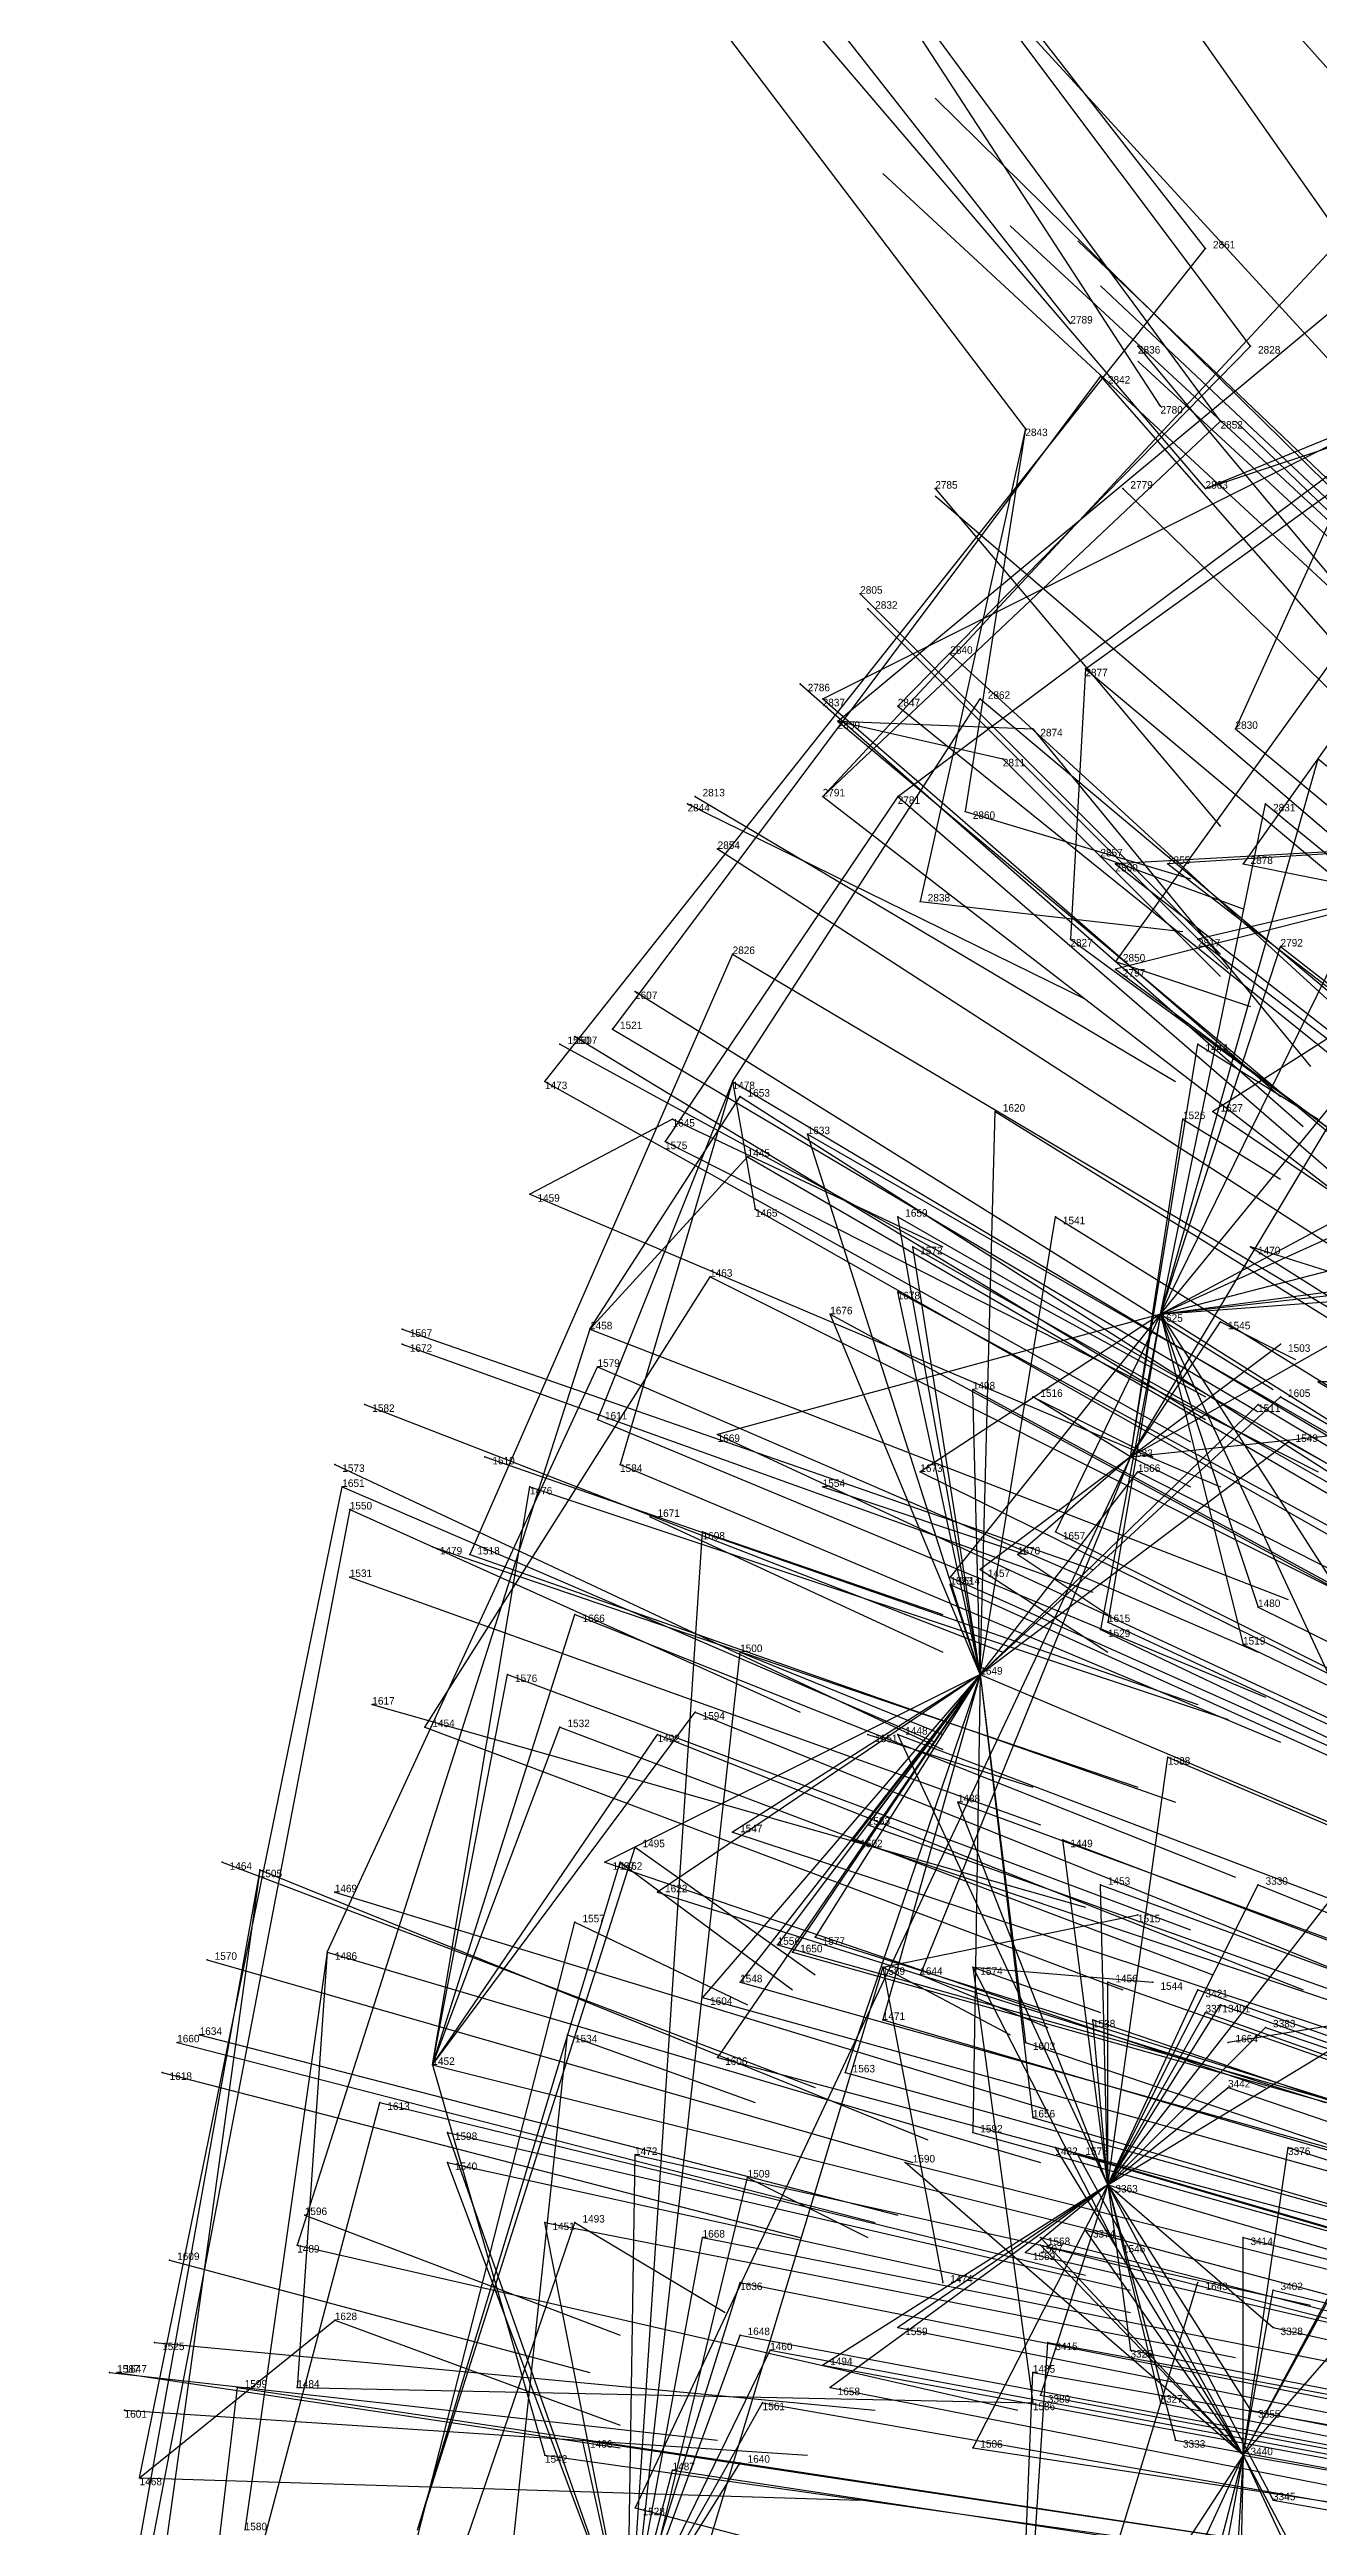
# Model space of a CAD drawing. Extents: x -0.5 to 0.59, y -0.5 to 0.58.
# Drawn here: x -0.499 to -0.3299, y 0.0495 to 0.3795 of the extents above; entities that cross this region are included whole.
import ezdxf

# ---------------------------------------------------------------- set-up
doc = ezdxf.new("R2010")
doc.units = 0
for name, color, linetype in [('Clients', 3, 'CONTINUOUS'), ('Facilities', 3, 'CONTINUOUS'), ('Facilities_lines', 3, 'CONTINUOUS'), ('Normals', 1, 'CONTINUOUS'), ('Source_points', 5, 'CONTINUOUS'), ('Text', 3, 'CONTINUOUS')]:
    doc.layers.add(name, color=color, linetype=linetype)

msp = doc.modelspace()

# ---------------------------------------------------------------- linework, layer by layer
at = {"layer": 'Clients', "color": 5}
for p in [(-0.345, 0.353, -1.234), (-0.339, 0.34, -1.199), (-0.343, 0.33, -1.189), (-0.375, 0.293, -1.19), (-0.368, 0.289, -1.25), (-0.341, 0.289, -1.119), (-0.372, 0.285, -1.25), (-0.33, 0.285, -1.089), (-0.377, 0.278, -1.25), (-0.337, 0.279, -1.093), (-0.357, 0.271, -1.121), (-0.35, 0.271, -1.108), (-0.34, 0.271, -1.25), (-0.383, 0.266, -1.25), (-0.363, 0.261, -1.118), (-0.346, 0.261, -1.083), (-0.357, 0.258, -1.25), (-0.335, 0.26, -1.061), (-0.357, 0.257, -1.099), (-0.424, 0.249, -1.229), (-0.346, 0.247, -1.25), (-0.407, 0.24, -1.181), (-0.373, 0.238, -1.107), (-0.344, 0.238, -1.046), (-0.398, 0.235, -1.157), (-0.348, 0.237, -1.25), (-0.417, 0.234, -1.196), (-0.406, 0.232, -1.17), (-0.435, 0.227, -1.226), (-0.405, 0.225, -1.158), (-0.386, 0.224, -1.115), (-0.365, 0.224, -1.07), (-0.384, 0.22, -1.105), (-0.339, 0.22, -1.01), (-0.411, 0.216, -1.162), (-0.386, 0.214, -1.104), (-0.395, 0.211, -1.12), (-0.343, 0.21, -1.25), (-0.335, 0.207, -1.25), (-0.426, 0.204, -1.182), (-0.33, 0.202, -0.968), (-0.376, 0.201, -1.067), (-0.368, 0.2, -1.25), (-0.338, 0.199, -0.98), (-0.335, 0.2, -0.975), (-0.426, 0.197, -1.173), (-0.41, 0.195, -1.135), (-0.334, 0.194, -0.965), (-0.423, 0.191, -1.161), (-0.383, 0.19, -1.069), (-0.354, 0.19, -1.005), (-0.46, 0.188, -1.243), (-0.435, 0.188, -1.185), (-0.412, 0.182, -1.25), (-0.365, 0.182, -1.018), (-0.443, 0.179, -1.194), (-0.37, 0.179, -1.25), (-0.379, 0.176, -1.044), (-0.379, 0.175, -1.044), (-0.375, 0.177, -1.25), (-0.338, 0.172, -0.949), (-0.429, 0.171, -1.154), (-0.359, 0.169, -0.992), (-0.358, 0.17, -0.992), (-0.407, 0.166, -1.25), (-0.34, 0.167, -0.948), (-0.438, 0.163, -1.168), (-0.431, 0.156, -1.145), (-0.413, 0.158, -1.104), (-0.418, 0.155, -1.115), (-0.386, 0.155, -1.04), (-0.35, 0.152, -0.955), (-0.378, 0.146, -1.014), (-0.408, 0.142, -1.08), (-0.39, 0.143, -1.039), (-0.421, 0.14, -1.25), (-0.392, 0.141, -1.04), (-0.364, 0.141, -0.976), (-0.425, 0.138, -1.116), (-0.423, 0.138, -1.25), (-0.418, 0.134, -1.097), (-0.359, 0.135, -0.959), (-0.338, 0.135, -0.909), (-0.429, 0.13, -1.25), (-0.354, 0.131, -1.25), (-0.402, 0.127, -1.054), (-0.4, 0.126, -1.049), (-0.397, 0.128, -1.042), (-0.383, 0.123, -1.25), (-0.412, 0.12, -1.072), (-0.407, 0.122, -1.063), (-0.358, 0.122, -0.945), (-0.352, 0.122, -1.25), (-0.346, 0.121, -0.916), (-0.343, 0.119, -0.906), (-0.388, 0.117, -1.014), (-0.36, 0.117, -0.946), (-0.345, 0.118, -0.913), (-0.337, 0.116, -0.89), (-0.43, 0.115, -1.25), (-0.369, 0.114, -0.964), (-0.342, 0.114, -1.25), (-0.41, 0.112, -1.062), (-0.393, 0.11, -1.02), (-0.455, 0.106, -1.168), (-0.342, 0.108, -0.897), (-0.368, 0.104, -0.958), (-0.446, 0.102, -1.143), (-0.421, 0.099, -1.082), (-0.376, 0.102, -0.974), (-0.365, 0.1, -0.947), (-0.362, 0.099, -0.937), (-0.334, 0.1, -0.873), (-0.446, 0.098, -1.14), (-0.406, 0.096, -1.25), (-0.385, 0.098, -0.992), (-0.433, 0.09, -1.105), (-0.429, 0.09, -1.25), (-0.466, 0.087, -1.186), (-0.412, 0.088, -1.054), (-0.369, 0.086, -0.947), (-0.367, 0.088, -0.942), (-0.367, 0.087, -0.944), (-0.361, 0.089, -0.929), (-0.357, 0.087, -1.25), (-0.34, 0.088, -0.878), (-0.407, 0.082, -1.038), (-0.38, 0.082, -1.25), (-0.346, 0.082, -1.25), (-0.336, 0.081, -0.863), (-0.461, 0.077, -1.25), (-0.386, 0.076, -0.983), (-0.336, 0.076, -0.86), (-0.407, 0.075, -1.035), (-0.403, 0.073, -1.025), (-0.366, 0.074, -0.933), (-0.355, 0.073, -0.906), (-0.396, 0.071, -1.005), (-0.368, 0.07, -0.938), (-0.466, 0.068, -1.177), (-0.404, 0.066, -1.023), (-0.395, 0.068, -1.001), (-0.368, 0.066, -1.25), (-0.367, 0.067, -0.932), (-0.351, 0.066, -0.894), (-0.339, 0.065, -0.862), (-0.428, 0.061, -1.08), (-0.376, 0.06, -0.951), (-0.349, 0.061, -0.884), (-0.433, 0.059, -1.093), (-0.416, 0.057, -1.05), (-0.407, 0.058, -1.027), (-0.336, 0.053, -0.851), (-0.421, 0.052, -1.25)]:
    msp.add_point(p, dxfattribs=at)
at = {"layer": 'Facilities', "color": 3}
for p in [(-0.363, 0.343, -1.249), (-0.354, 0.34, -1.25), (-0.359, 0.336, -1.25), (-0.351, 0.332, -1.207), (-0.369, 0.329, -1.236), (-0.381, 0.321, -1.247), (-0.356, 0.321, -1.25), (-0.345, 0.321, -1.179), (-0.391, 0.307, -1.243), (-0.39, 0.305, -1.25), (-0.379, 0.299, -1.208), (-0.361, 0.297, -1.169), (-0.399, 0.295, -1.24), (-0.396, 0.293, -1.232), (-0.386, 0.292, -1.21), (-0.394, 0.29, -1.223), (-0.414, 0.279, -1.248), (-0.413, 0.28, -1.247), (-0.396, 0.28, -1.213), (-0.386, 0.28, -1.192), (-0.41, 0.273, -1.233), (-0.359, 0.272, -1.25), (-0.408, 0.259, -1.209), (-0.421, 0.254, -1.229), (-0.429, 0.248, -1.239), (-0.431, 0.247, -1.242), (-0.433, 0.242, -1.241), (-0.408, 0.242, -1.187), (-0.416, 0.237, -1.25), (-0.452, 0.209, -1.244), (-0.427, 0.209, -1.189), (-0.351, 0.211, -1.025), (-0.452, 0.207, -1.242), (-0.457, 0.199, -1.245), (-0.441, 0.192, -1.201), (-0.355, 0.192, -1.25), (-0.461, 0.191, -1.246), (-0.459, 0.185, -1.25), (-0.396, 0.188, -1.25), (-0.419, 0.184, -1.25), (-0.448, 0.18, -1.206), (-0.459, 0.176, -1.23), (-0.375, 0.163, -1.023), (-0.456, 0.159, -1.208), (-0.449, 0.156, -1.188), (-0.39, 0.155, -1.25), (-0.476, 0.138, -1.238), (-0.471, 0.137, -1.227), (-0.461, 0.134, -1.201), (-0.462, 0.126, -1.196), (-0.478, 0.125, -1.234), (-0.388, 0.124, -1.25), (-0.376, 0.124, -1.25), (-0.482, 0.114, -1.239), (-0.479, 0.115, -1.232), (-0.484, 0.11, -1.24), (-0.448, 0.111, -1.155), (-0.358, 0.095, -0.925), (-0.465, 0.091, -1.25), (-0.483, 0.085, -1.25), (-0.485, 0.074, -1.226), (-0.491, 0.07, -1.239), (-0.49, 0.07, -1.25), (-0.474, 0.068, -1.25), (-0.489, 0.065, -1.234), (-0.34, 0.059, -0.863), (-0.487, 0.056, -1.226)]:
    msp.add_point(p, dxfattribs=at)
at = {"layer": 'Facilities_lines', "color": 3}
for p, q in [((-0.27, 0.379, -1.25), (-0.357, 0.258, -1.25)), ((-0.396, 0.28, -1.213), (-0.316, 0.366, -1.209)), ((-0.433, 0.242, -1.241), (-0.345, 0.353, -1.234)), ((-0.394, 0.29, -1.223), (-0.323, 0.349, -1.25)), ((-0.345, 0.321, -1.179), (-0.289, 0.344, -1.125)), ((-0.386, 0.292, -1.21), (-0.339, 0.34, -1.199)), ((-0.359, 0.336, -1.25), (-0.424, 0.249, -1.229)), ((-0.345, 0.321, -1.179), (-0.303, 0.335, -1.13)), ((-0.396, 0.28, -1.213), (-0.343, 0.33, -1.189)), ((-0.361, 0.297, -1.169), (-0.311, 0.333, -1.139)), ((-0.322, 0.331, -1.155), (-0.341, 0.289, -1.119)), ((-0.396, 0.293, -1.232), (-0.326, 0.328, -1.25)), ((-0.369, 0.329, -1.236), (-0.383, 0.266, -1.25)), ((-0.369, 0.329, -1.236), (-0.377, 0.278, -1.25)), ((-0.386, 0.28, -1.192), (-0.327, 0.324, -1.152)), ((-0.313, 0.309, -1.25), (-0.34, 0.271, -1.25)), ((-0.361, 0.297, -1.169), (-0.363, 0.261, -1.118)), ((-0.355, 0.192, -1.25), (-0.291, 0.299, -1.25)), ((-0.408, 0.242, -1.187), (-0.375, 0.293, -1.19)), ((-0.394, 0.29, -1.223), (-0.372, 0.285, -1.25)), ((-0.394, 0.29, -1.223), (-0.368, 0.289, -1.25)), ((-0.351, 0.211, -1.025), (-0.33, 0.285, -1.089)), ((-0.386, 0.28, -1.192), (-0.417, 0.234, -1.196)), ((-0.351, 0.211, -1.025), (-0.337, 0.279, -1.093)), ((-0.286, 0.275, -0.992), (-0.357, 0.257, -1.099)), ((-0.286, 0.275, -0.992), (-0.357, 0.271, -1.121)), ((-0.286, 0.275, -0.992), (-0.35, 0.271, -1.108)), ((-0.286, 0.275, -0.992), (-0.346, 0.261, -1.083)), ((-0.286, 0.275, -0.992), (-0.344, 0.238, -1.046)), ((-0.351, 0.211, -1.025), (-0.324, 0.266, -1.047)), ((-0.408, 0.259, -1.209), (-0.443, 0.179, -1.194)), ((-0.351, 0.211, -1.025), (-0.335, 0.26, -1.061)), ((-0.351, 0.211, -1.025), (-0.311, 0.26, -1.014)), ((-0.355, 0.192, -1.25), (-0.346, 0.247, -1.25)), ((-0.408, 0.242, -1.187), (-0.426, 0.197, -1.173)), ((-0.408, 0.242, -1.187), (-0.423, 0.191, -1.161)), ((-0.408, 0.242, -1.187), (-0.405, 0.225, -1.158)), ((-0.427, 0.209, -1.189), (-0.407, 0.24, -1.181)), ((-0.375, 0.163, -1.023), (-0.373, 0.238, -1.107)), ((-0.351, 0.211, -1.025), (-0.297, 0.24, -0.954)), ((-0.416, 0.237, -1.25), (-0.435, 0.227, -1.226)), ((-0.375, 0.163, -1.023), (-0.398, 0.235, -1.157)), ((-0.355, 0.192, -1.25), (-0.348, 0.237, -1.25)), ((-0.351, 0.211, -1.025), (-0.296, 0.236, -0.947)), ((-0.427, 0.209, -1.189), (-0.406, 0.232, -1.17)), ((-0.351, 0.211, -1.025), (-0.293, 0.226, -0.926)), ((-0.375, 0.163, -1.023), (-0.386, 0.224, -1.115)), ((-0.375, 0.163, -1.023), (-0.365, 0.224, -1.07)), ((-0.375, 0.163, -1.023), (-0.384, 0.22, -1.105)), ((-0.351, 0.211, -1.025), (-0.279, 0.219, -0.887)), ((-0.351, 0.211, -1.025), (-0.299, 0.218, -0.925)), ((-0.282, 0.202, -0.866), (-0.339, 0.22, -1.01)), ((-0.449, 0.156, -1.188), (-0.411, 0.216, -1.162)), ((-0.351, 0.211, -1.025), (-0.271, 0.217, -0.868)), ((-0.375, 0.163, -1.023), (-0.386, 0.214, -1.104)), ((-0.355, 0.192, -1.25), (-0.316, 0.214, -1.25)), ((-0.427, 0.209, -1.189), (-0.466, 0.087, -1.186)), ((-0.351, 0.211, -1.025), (-0.41, 0.195, -1.135)), ((-0.375, 0.163, -1.023), (-0.395, 0.211, -1.12)), ((-0.351, 0.211, -1.025), (-0.383, 0.19, -1.069)), ((-0.351, 0.211, -1.025), (-0.379, 0.176, -1.044)), ((-0.351, 0.211, -1.025), (-0.365, 0.182, -1.018)), ((-0.351, 0.211, -1.025), (-0.359, 0.169, -0.992)), ((-0.351, 0.211, -1.025), (-0.358, 0.17, -0.992)), ((-0.355, 0.192, -1.25), (-0.343, 0.21, -1.25)), ((-0.351, 0.211, -1.025), (-0.34, 0.167, -0.948)), ((-0.351, 0.211, -1.025), (-0.338, 0.172, -0.949)), ((-0.351, 0.211, -1.025), (-0.317, 0.158, -0.885)), ((-0.351, 0.211, -1.025), (-0.323, 0.151, -0.89)), ((-0.355, 0.192, -1.25), (-0.335, 0.207, -1.25)), ((-0.462, 0.126, -1.196), (-0.426, 0.204, -1.182)), ((-0.282, 0.202, -0.866), (-0.33, 0.202, -0.968)), ((-0.375, 0.163, -1.023), (-0.376, 0.201, -1.067)), ((-0.375, 0.163, -1.023), (-0.335, 0.2, -0.975)), ((-0.375, 0.163, -1.023), (-0.338, 0.199, -0.98)), ((-0.355, 0.192, -1.25), (-0.368, 0.2, -1.25)), ((-0.355, 0.192, -1.25), (-0.327, 0.195, -1.25)), ((-0.355, 0.192, -1.25), (-0.421, 0.052, -1.25)), ((-0.355, 0.192, -1.25), (-0.383, 0.123, -1.25)), ((-0.375, 0.163, -1.023), (-0.334, 0.194, -0.965)), ((-0.355, 0.192, -1.25), (-0.375, 0.177, -1.25)), ((-0.355, 0.192, -1.25), (-0.37, 0.179, -1.25)), ((-0.375, 0.163, -1.023), (-0.354, 0.19, -1.005)), ((-0.459, 0.185, -1.25), (-0.499, -0.024, -1.248)), ((-0.487, 0.056, -1.226), (-0.46, 0.188, -1.243)), ((-0.448, 0.111, -1.155), (-0.435, 0.188, -1.185)), ((-0.422, 0.03, -1.25), (-0.412, 0.182, -1.25)), ((-0.375, 0.163, -1.023), (-0.379, 0.175, -1.044)), ((-0.448, 0.111, -1.155), (-0.429, 0.171, -1.154)), ((-0.422, 0.03, -1.25), (-0.407, 0.166, -1.25)), ((-0.448, 0.111, -1.155), (-0.438, 0.163, -1.168)), ((-0.375, 0.163, -1.023), (-0.425, 0.138, -1.116)), ((-0.375, 0.163, -1.023), (-0.418, 0.134, -1.097)), ((-0.375, 0.163, -1.023), (-0.412, 0.12, -1.072)), ((-0.375, 0.163, -1.023), (-0.41, 0.112, -1.062)), ((-0.375, 0.163, -1.023), (-0.408, 0.142, -1.08)), ((-0.375, 0.163, -1.023), (-0.407, 0.122, -1.063)), ((-0.375, 0.163, -1.023), (-0.402, 0.127, -1.054)), ((-0.375, 0.163, -1.023), (-0.4, 0.126, -1.049)), ((-0.375, 0.163, -1.023), (-0.397, 0.128, -1.042)), ((-0.375, 0.163, -1.023), (-0.393, 0.11, -1.02)), ((-0.375, 0.163, -1.023), (-0.392, 0.141, -1.04)), ((-0.375, 0.163, -1.023), (-0.39, 0.143, -1.039)), ((-0.375, 0.163, -1.023), (-0.388, 0.117, -1.014)), ((-0.375, 0.163, -1.023), (-0.376, 0.102, -0.974)), ((-0.375, 0.163, -1.023), (-0.369, 0.114, -0.964)), ((-0.375, 0.163, -1.023), (-0.368, 0.104, -0.958)), ((-0.448, 0.111, -1.155), (-0.413, 0.158, -1.104)), ((-0.448, 0.111, -1.155), (-0.431, 0.156, -1.145)), ((-0.448, 0.111, -1.155), (-0.418, 0.155, -1.115)), ((-0.358, 0.095, -0.925), (-0.386, 0.155, -1.04)), ((-0.358, 0.095, -0.925), (-0.35, 0.152, -0.955)), ((-0.358, 0.095, -0.925), (-0.378, 0.146, -1.014)), ((-0.151, 0.145, -1.25), (-0.342, 0.114, -1.25)), ((-0.45, 0.049, -1.25), (-0.421, 0.14, -1.25)), ((-0.358, 0.095, -0.925), (-0.364, 0.141, -0.976)), ((-0.471, 0.137, -1.227), (-0.493, 0.014, -1.25)), ((-0.471, 0.137, -1.227), (-0.486, 0.029, -1.25)), ((-0.45, 0.049, -1.25), (-0.423, 0.138, -1.25)), ((-0.358, 0.095, -0.925), (-0.326, 0.136, -0.882)), ((-0.358, 0.095, -0.925), (-0.359, 0.135, -0.959)), ((-0.358, 0.095, -0.925), (-0.338, 0.135, -0.909)), ((-0.47, -0.03, -1.25), (-0.429, 0.13, -1.25)), ((-0.388, 0.124, -1.25), (-0.354, 0.131, -1.25)), ((-0.462, 0.126, -1.196), (-0.473, 0.049, -1.19)), ((-0.462, 0.126, -1.196), (-0.466, 0.068, -1.177)), ((-0.388, 0.124, -1.25), (-0.42, 0.018, -1.25)), ((-0.388, 0.124, -1.25), (-0.38, 0.082, -1.25)), ((-0.376, 0.124, -1.25), (-0.357, 0.087, -1.25)), ((-0.376, 0.124, -1.25), (-0.352, 0.122, -1.25)), ((-0.376, 0.124, -1.25), (-0.368, 0.066, -1.25)), ((-0.358, 0.095, -0.925), (-0.312, 0.123, -0.838)), ((-0.358, 0.095, -0.925), (-0.358, 0.122, -0.945)), ((-0.358, 0.095, -0.925), (-0.346, 0.121, -0.916)), ((-0.358, 0.095, -0.925), (-0.343, 0.119, -0.906)), ((-0.358, 0.095, -0.925), (-0.36, 0.117, -0.946)), ((-0.358, 0.095, -0.925), (-0.345, 0.118, -0.913)), ((-0.358, 0.095, -0.925), (-0.337, 0.116, -0.89)), ((-0.445, -0.026, -1.25), (-0.43, 0.115, -1.25)), ((-0.448, 0.111, -1.155), (-0.433, 0.059, -1.093)), ((-0.473, 0.038, -1.186), (-0.455, 0.106, -1.168)), ((-0.358, 0.095, -0.925), (-0.342, 0.108, -0.897)), ((-0.34, 0.059, -0.863), (-0.3, 0.105, -0.796)), ((-0.422, 0.034, -1.057), (-0.446, 0.102, -1.143)), ((-0.422, 0.034, -1.057), (-0.421, 0.099, -1.082)), ((-0.34, 0.059, -0.863), (-0.365, 0.1, -0.947)), ((-0.34, 0.059, -0.863), (-0.362, 0.099, -0.937)), ((-0.34, 0.059, -0.863), (-0.334, 0.1, -0.873)), ((-0.34, 0.059, -0.863), (-0.318, 0.099, -0.833)), ((-0.422, 0.034, -1.057), (-0.446, 0.098, -1.14)), ((-0.422, 0.03, -1.25), (-0.406, 0.096, -1.25)), ((-0.34, 0.059, -0.863), (-0.385, 0.098, -0.992)), ((-0.358, 0.095, -0.925), (-0.396, 0.071, -1.005)), ((-0.358, 0.095, -0.925), (-0.395, 0.068, -1.001)), ((-0.358, 0.095, -0.925), (-0.386, 0.076, -0.983)), ((-0.358, 0.095, -0.925), (-0.376, 0.06, -0.951)), ((-0.358, 0.095, -0.925), (-0.369, 0.086, -0.947)), ((-0.358, 0.095, -0.925), (-0.367, 0.067, -0.932)), ((-0.358, 0.095, -0.925), (-0.355, 0.073, -0.906)), ((-0.358, 0.095, -0.925), (-0.351, 0.066, -0.894)), ((-0.358, 0.095, -0.925), (-0.336, 0.076, -0.86)), ((-0.358, 0.095, -0.925), (-0.349, 0.061, -0.884)), ((-0.358, 0.095, -0.925), (-0.336, 0.053, -0.851)), ((-0.358, 0.095, -0.925), (-0.339, 0.065, -0.862)), ((-0.47, -0.03, -1.25), (-0.429, 0.09, -1.25)), ((-0.422, 0.034, -1.057), (-0.433, 0.09, -1.105)), ((-0.422, 0.034, -1.057), (-0.412, 0.088, -1.054)), ((-0.34, 0.059, -0.863), (-0.367, 0.088, -0.942)), ((-0.34, 0.059, -0.863), (-0.367, 0.087, -0.944)), ((-0.34, 0.059, -0.863), (-0.361, 0.089, -0.929)), ((-0.34, 0.059, -0.863), (-0.34, 0.088, -0.878)), ((-0.34, 0.059, -0.863), (-0.326, 0.085, -0.842)), ((-0.422, 0.034, -1.057), (-0.407, 0.082, -1.038)), ((-0.391, -0.064, -1.25), (-0.346, 0.082, -1.25)), ((-0.34, 0.059, -0.863), (-0.336, 0.081, -0.863)), ((-0.487, 0.056, -1.226), (-0.461, 0.077, -1.25)), ((-0.422, 0.034, -1.057), (-0.407, 0.075, -1.035)), ((-0.422, 0.034, -1.057), (-0.403, 0.073, -1.025)), ((-0.371, -0.003, -0.928), (-0.366, 0.074, -0.933)), ((-0.371, -0.003, -0.928), (-0.368, 0.07, -0.938)), ((-0.474, 0.068, -1.25), (-0.488, -0.049, -1.227)), ((-0.422, 0.034, -1.057), (-0.404, 0.066, -1.023)), ((-0.422, 0.034, -1.057), (-0.428, 0.061, -1.08)), ((-0.422, 0.034, -1.057), (-0.407, 0.058, -1.027)), ((-0.422, 0.034, -1.057), (-0.416, 0.057, -1.05)), ((-0.34, 0.059, -0.863), (-0.368, 0.016, -0.921)), ((-0.34, 0.059, -0.863), (-0.354, 0.005, -0.885)), ((-0.34, 0.059, -0.863), (-0.353, 0.031, -0.887)), ((-0.34, 0.059, -0.863), (-0.348, 0.015, -0.87)), ((-0.34, 0.059, -0.863), (-0.343, 0.007, -0.857)), ((-0.34, 0.059, -0.863), (-0.341, 0.012, -0.854)), ((-0.34, 0.059, -0.863), (-0.314, 0.01, -0.784)), ((-0.34, 0.059, -0.863), (-0.318, 0.012, -0.796))]:
    msp.add_line(p, q, dxfattribs=at)
at = {"layer": 'Normals', "color": 1}
for p, q in [((-0.345, 0.353, -1.234), (-0.405, 0.43, -1.255)), ((-0.339, 0.34, -1.199), (-0.399, 0.42, -1.202)), ((-0.302, 0.347, -1.152), (-0.368, 0.421, -1.132)), ((-0.351, 0.332, -1.207), (-0.405, 0.415, -1.222)), ((-0.323, 0.349, -1.25), (-0.368, 0.413, -1.312)), ((-0.343, 0.33, -1.189), (-0.402, 0.41, -1.187)), ((-0.363, 0.343, -1.249), (-0.414, 0.408, -1.305)), ((-0.322, 0.331, -1.155), (-0.388, 0.403, -1.131)), ((-0.345, 0.321, -1.179), (-0.409, 0.396, -1.163)), ((-0.369, 0.329, -1.236), (-0.419, 0.395, -1.292)), ((-0.315, 0.308, -1.101), (-0.381, 0.373, -1.064)), ((-0.32, 0.3, -1.096), (-0.388, 0.363, -1.059)), ((-0.303, 0.293, -1.054), (-0.371, 0.356, -1.016)), ((-0.295, 0.29, -1.035), (-0.362, 0.354, -0.997)), ((-0.292, 0.285, -1.019), (-0.359, 0.348, -0.98)), ((-0.354, 0.34, -1.25), (-0.309, 0.286, -1.179)), ((-0.286, 0.275, -0.992), (-0.354, 0.338, -0.954)), ((-0.359, 0.336, -1.25), (-0.316, 0.287, -1.174)), ((-0.274, 0.265, -0.954), (-0.341, 0.33, -0.917)), ((-0.381, 0.321, -1.247), (-0.343, 0.276, -1.166)), ((-0.356, 0.321, -1.25), (-0.319, 0.285, -1.164)), ((-0.311, 0.26, -1.014), (-0.381, 0.32, -0.976)), ((-0.391, 0.307, -1.243), (-0.343, 0.259, -1.17)), ((-0.39, 0.305, -1.25), (-0.342, 0.257, -1.177)), ((-0.379, 0.299, -1.208), (-0.307, 0.233, -1.19)), ((-0.361, 0.297, -1.169), (-0.287, 0.235, -1.195)), ((-0.399, 0.295, -1.24), (-0.332, 0.236, -1.193)), ((-0.396, 0.293, -1.232), (-0.335, 0.24, -1.173)), ((-0.386, 0.292, -1.21), (-0.309, 0.23, -1.199)), ((-0.375, 0.293, -1.19), (-0.3, 0.23, -1.209)), ((-0.394, 0.29, -1.223), (-0.32, 0.228, -1.198)), ((-0.368, 0.289, -1.25), (-0.331, 0.244, -1.169)), ((-0.341, 0.289, -1.119), (-0.27, 0.23, -1.155)), ((-0.372, 0.285, -1.25), (-0.343, 0.256, -1.159)), ((-0.33, 0.285, -1.089), (-0.258, 0.226, -1.126)), ((-0.414, 0.279, -1.248), (-0.361, 0.253, -1.167)), ((-0.413, 0.28, -1.247), (-0.349, 0.242, -1.18)), ((-0.396, 0.28, -1.213), (-0.317, 0.219, -1.219)), ((-0.386, 0.28, -1.192), (-0.311, 0.215, -1.208)), ((-0.377, 0.278, -1.25), (-0.347, 0.269, -1.155)), ((-0.337, 0.279, -1.093), (-0.265, 0.22, -1.13)), ((-0.41, 0.273, -1.233), (-0.328, 0.22, -1.217)), ((-0.359, 0.272, -1.25), (-0.34, 0.265, -1.152)), ((-0.357, 0.271, -1.121), (-0.284, 0.214, -1.158)), ((-0.35, 0.271, -1.108), (-0.276, 0.214, -1.144)), ((-0.34, 0.271, -1.25), (-0.32, 0.267, -1.152)), ((-0.383, 0.266, -1.25), (-0.348, 0.262, -1.156)), ((-0.363, 0.261, -1.118), (-0.288, 0.206, -1.155)), ((-0.346, 0.261, -1.083), (-0.272, 0.204, -1.12)), ((-0.408, 0.259, -1.209), (-0.322, 0.208, -1.21)), ((-0.357, 0.258, -1.25), (-0.339, 0.252, -1.152)), ((-0.335, 0.26, -1.061), (-0.262, 0.203, -1.099)), ((-0.357, 0.257, -1.099), (-0.282, 0.201, -1.136)), ((-0.421, 0.254, -1.229), (-0.336, 0.201, -1.229)), ((-0.429, 0.248, -1.239), (-0.345, 0.197, -1.221)), ((-0.424, 0.249, -1.229), (-0.338, 0.198, -1.239)), ((-0.431, 0.247, -1.242), (-0.345, 0.2, -1.224)), ((-0.346, 0.247, -1.25), (-0.33, 0.237, -1.152)), ((-0.433, 0.242, -1.241), (-0.347, 0.194, -1.223)), ((-0.408, 0.242, -1.187), (-0.324, 0.192, -1.207)), ((-0.407, 0.24, -1.181), (-0.327, 0.189, -1.213)), ((-0.373, 0.238, -1.107), (-0.294, 0.189, -1.144)), ((-0.344, 0.238, -1.046), (-0.267, 0.186, -1.083)), ((-0.416, 0.237, -1.25), (-0.38, 0.22, -1.158)), ((-0.398, 0.235, -1.157), (-0.318, 0.189, -1.193)), ((-0.348, 0.237, -1.25), (-0.335, 0.229, -1.151)), ((-0.417, 0.234, -1.196), (-0.33, 0.19, -1.218)), ((-0.406, 0.232, -1.17), (-0.325, 0.185, -1.205)), ((-0.435, 0.227, -1.226), (-0.343, 0.188, -1.228)), ((-0.405, 0.225, -1.158), (-0.324, 0.179, -1.194)), ((-0.386, 0.224, -1.115), (-0.306, 0.178, -1.153)), ((-0.365, 0.224, -1.07), (-0.286, 0.175, -1.107)), ((-0.384, 0.22, -1.105), (-0.303, 0.174, -1.144)), ((-0.339, 0.22, -1.01), (-0.26, 0.17, -1.046)), ((-0.411, 0.216, -1.162), (-0.327, 0.174, -1.194)), ((-0.386, 0.214, -1.104), (-0.305, 0.17, -1.142)), ((-0.452, 0.209, -1.244), (-0.36, 0.177, -1.22)), ((-0.427, 0.209, -1.189), (-0.334, 0.173, -1.2)), ((-0.395, 0.211, -1.12), (-0.314, 0.167, -1.159)), ((-0.351, 0.211, -1.025), (-0.273, 0.162, -1.062)), ((-0.343, 0.21, -1.25), (-0.333, 0.205, -1.151)), ((-0.452, 0.207, -1.242), (-0.36, 0.174, -1.218)), ((-0.335, 0.207, -1.25), (-0.335, 0.207, -1.15)), ((-0.426, 0.204, -1.182), (-0.338, 0.166, -1.209)), ((-0.33, 0.202, -0.968), (-0.25, 0.155, -1.004)), ((-0.457, 0.199, -1.245), (-0.372, 0.166, -1.202)), ((-0.376, 0.201, -1.067), (-0.295, 0.157, -1.104)), ((-0.368, 0.2, -1.25), (-0.352, 0.192, -1.152)), ((-0.338, 0.199, -0.98), (-0.258, 0.151, -1.017)), ((-0.335, 0.2, -0.975), (-0.254, 0.153, -1.011)), ((-0.426, 0.197, -1.173), (-0.337, 0.16, -1.202)), ((-0.41, 0.195, -1.135), (-0.326, 0.156, -1.173)), ((-0.441, 0.192, -1.201), (-0.346, 0.159, -1.21)), ((-0.355, 0.192, -1.25), (-0.347, 0.188, -1.15)), ((-0.334, 0.194, -0.965), (-0.253, 0.149, -1.002)), ((-0.461, 0.191, -1.246), (-0.38, 0.153, -1.2)), ((-0.423, 0.191, -1.161), (-0.335, 0.154, -1.19)), ((-0.383, 0.19, -1.069), (-0.3, 0.149, -1.107)), ((-0.354, 0.19, -1.005), (-0.271, 0.148, -1.042)), ((-0.46, 0.188, -1.243), (-0.381, 0.154, -1.193)), ((-0.459, 0.185, -1.25), (-0.399, 0.158, -1.175)), ((-0.435, 0.188, -1.185), (-0.342, 0.157, -1.204)), ((-0.396, 0.188, -1.25), (-0.369, 0.179, -1.154)), ((-0.419, 0.184, -1.25), (-0.38, 0.166, -1.16)), ((-0.412, 0.182, -1.25), (-0.38, 0.171, -1.156)), ((-0.365, 0.182, -1.018), (-0.281, 0.14, -1.055)), ((-0.448, 0.18, -1.206), (-0.354, 0.148, -1.218)), ((-0.443, 0.179, -1.194), (-0.349, 0.146, -1.209)), ((-0.37, 0.179, -1.25), (-0.358, 0.171, -1.151)), ((-0.459, 0.176, -1.23), (-0.367, 0.143, -1.21)), ((-0.379, 0.176, -1.044), (-0.294, 0.138, -1.081)), ((-0.379, 0.175, -1.044), (-0.295, 0.137, -1.081)), ((-0.375, 0.177, -1.25), (-0.358, 0.166, -1.152)), ((-0.338, 0.172, -0.949), (-0.255, 0.131, -0.986)), ((-0.429, 0.171, -1.154), (-0.341, 0.136, -1.185)), ((-0.359, 0.169, -0.992), (-0.275, 0.129, -1.029)), ((-0.358, 0.17, -0.992), (-0.274, 0.131, -1.029)), ((-0.407, 0.166, -1.25), (-0.38, 0.155, -1.154)), ((-0.34, 0.167, -0.948), (-0.257, 0.127, -0.985)), ((-0.438, 0.163, -1.168), (-0.347, 0.129, -1.192)), ((-0.375, 0.163, -1.023), (-0.29, 0.127, -1.06)), ((-0.456, 0.159, -1.208), (-0.361, 0.132, -1.196)), ((-0.449, 0.156, -1.188), (-0.356, 0.121, -1.204)), ((-0.431, 0.156, -1.145), (-0.344, 0.123, -1.182)), ((-0.413, 0.158, -1.104), (-0.326, 0.123, -1.141)), ((-0.418, 0.155, -1.115), (-0.332, 0.121, -1.153)), ((-0.39, 0.155, -1.25), (-0.368, 0.148, -1.153)), ((-0.386, 0.155, -1.04), (-0.299, 0.122, -1.077)), ((-0.35, 0.152, -0.955), (-0.265, 0.116, -0.992)), ((-0.378, 0.146, -1.014), (-0.291, 0.114, -1.051)), ((-0.408, 0.142, -1.08), (-0.32, 0.113, -1.117)), ((-0.39, 0.143, -1.039), (-0.303, 0.112, -1.077)), ((-0.421, 0.14, -1.25), (-0.397, 0.123, -1.154)), ((-0.392, 0.141, -1.04), (-0.303, 0.111, -1.077)), ((-0.364, 0.141, -0.976), (-0.277, 0.108, -1.013)), ((-0.476, 0.138, -1.238), (-0.397, 0.108, -1.183)), ((-0.471, 0.137, -1.227), (-0.382, 0.101, -1.2)), ((-0.425, 0.138, -1.116), (-0.337, 0.108, -1.154)), ((-0.423, 0.138, -1.25), (-0.4, 0.121, -1.154)), ((-0.461, 0.134, -1.201), (-0.366, 0.105, -1.211)), ((-0.418, 0.134, -1.097), (-0.329, 0.106, -1.134)), ((-0.359, 0.135, -0.959), (-0.272, 0.103, -0.995)), ((-0.338, 0.135, -0.909), (-0.251, 0.1, -0.946)), ((-0.429, 0.13, -1.25), (-0.406, 0.119, -1.153)), ((-0.354, 0.131, -1.25), (-0.354, 0.131, -1.15)), ((-0.462, 0.126, -1.196), (-0.367, 0.098, -1.212)), ((-0.402, 0.127, -1.054), (-0.313, 0.102, -1.091)), ((-0.4, 0.126, -1.049), (-0.311, 0.101, -1.086)), ((-0.397, 0.128, -1.042), (-0.308, 0.1, -1.079)), ((-0.478, 0.125, -1.234), (-0.384, 0.098, -1.213)), ((-0.388, 0.124, -1.25), (-0.371, 0.115, -1.152)), ((-0.383, 0.123, -1.25), (-0.366, 0.116, -1.152)), ((-0.376, 0.124, -1.25), (-0.359, 0.118, -1.152)), ((-0.412, 0.12, -1.072), (-0.322, 0.095, -1.109)), ((-0.407, 0.122, -1.063), (-0.318, 0.097, -1.101)), ((-0.358, 0.122, -0.945), (-0.27, 0.091, -0.982)), ((-0.352, 0.122, -1.25), (-0.352, 0.122, -1.15)), ((-0.346, 0.121, -0.916), (-0.258, 0.09, -0.954)), ((-0.343, 0.119, -0.906), (-0.255, 0.088, -0.943)), ((-0.388, 0.117, -1.014), (-0.299, 0.091, -1.05)), ((-0.36, 0.117, -0.946), (-0.272, 0.087, -0.983)), ((-0.345, 0.118, -0.913), (-0.258, 0.087, -0.95)), ((-0.337, 0.116, -0.89), (-0.249, 0.086, -0.928)), ((-0.482, 0.114, -1.239), (-0.389, 0.09, -1.212)), ((-0.479, 0.115, -1.232), (-0.386, 0.091, -1.206)), ((-0.43, 0.115, -1.25), (-0.405, 0.106, -1.153)), ((-0.369, 0.114, -0.964), (-0.28, 0.084, -1.001)), ((-0.342, 0.114, -1.25), (-0.342, 0.114, -1.15)), ((-0.484, 0.11, -1.24), (-0.399, 0.088, -1.192)), ((-0.448, 0.111, -1.155), (-0.356, 0.088, -1.187)), ((-0.41, 0.112, -1.062), (-0.32, 0.088, -1.099)), ((-0.393, 0.11, -1.02), (-0.303, 0.085, -1.057)), ((-0.455, 0.106, -1.168), (-0.361, 0.083, -1.194)), ((-0.342, 0.108, -0.897), (-0.254, 0.078, -0.935)), ((-0.368, 0.104, -0.958), (-0.279, 0.078, -0.994)), ((-0.446, 0.102, -1.143), (-0.355, 0.081, -1.18)), ((-0.421, 0.099, -1.082), (-0.331, 0.079, -1.12)), ((-0.376, 0.102, -0.974), (-0.286, 0.077, -1.01)), ((-0.365, 0.1, -0.947), (-0.276, 0.074, -0.984)), ((-0.362, 0.099, -0.937), (-0.273, 0.073, -0.975)), ((-0.334, 0.1, -0.873), (-0.246, 0.072, -0.91)), ((-0.446, 0.098, -1.14), (-0.355, 0.078, -1.177)), ((-0.406, 0.096, -1.25), (-0.39, 0.088, -1.152)), ((-0.385, 0.098, -0.992), (-0.294, 0.075, -1.029)), ((-0.358, 0.095, -0.925), (-0.269, 0.069, -0.963)), ((-0.465, 0.091, -1.25), (-0.423, 0.075, -1.161)), ((-0.433, 0.09, -1.105), (-0.341, 0.072, -1.141)), ((-0.429, 0.09, -1.25), (-0.409, 0.078, -1.153)), ((-0.466, 0.087, -1.186), (-0.37, 0.065, -1.2)), ((-0.412, 0.088, -1.054), (-0.321, 0.07, -1.091)), ((-0.369, 0.086, -0.947), (-0.278, 0.065, -0.984)), ((-0.367, 0.088, -0.942), (-0.277, 0.065, -0.98)), ((-0.367, 0.087, -0.944), (-0.277, 0.064, -0.981)), ((-0.361, 0.089, -0.929), (-0.271, 0.065, -0.966)), ((-0.357, 0.087, -1.25), (-0.357, 0.087, -1.15)), ((-0.34, 0.088, -0.878), (-0.251, 0.065, -0.917)), ((-0.483, 0.085, -1.25), (-0.427, 0.07, -1.168)), ((-0.407, 0.082, -1.038), (-0.316, 0.064, -1.075)), ((-0.38, 0.082, -1.25), (-0.38, 0.082, -1.15)), ((-0.346, 0.082, -1.25), (-0.346, 0.082, -1.15)), ((-0.336, 0.081, -0.863), (-0.246, 0.059, -0.901)), ((-0.461, 0.077, -1.25), (-0.423, 0.063, -1.158)), ((-0.386, 0.076, -0.983), (-0.295, 0.058, -1.02)), ((-0.336, 0.076, -0.86), (-0.245, 0.056, -0.898)), ((-0.485, 0.074, -1.226), (-0.389, 0.065, -1.2)), ((-0.407, 0.075, -1.035), (-0.316, 0.058, -1.072)), ((-0.403, 0.073, -1.025), (-0.312, 0.056, -1.062)), ((-0.366, 0.074, -0.933), (-0.274, 0.057, -0.97)), ((-0.355, 0.073, -0.906), (-0.264, 0.055, -0.944)), ((-0.491, 0.07, -1.239), (-0.41, 0.061, -1.181)), ((-0.49, 0.07, -1.25), (-0.423, 0.06, -1.176)), ((-0.396, 0.071, -1.005), (-0.304, 0.054, -1.042)), ((-0.368, 0.07, -0.938), (-0.277, 0.054, -0.974)), ((-0.474, 0.068, -1.25), (-0.407, 0.058, -1.176)), ((-0.466, 0.068, -1.177), (-0.368, 0.066, -1.197)), ((-0.404, 0.066, -1.023), (-0.313, 0.05, -1.06)), ((-0.395, 0.068, -1.001), (-0.303, 0.05, -1.037)), ((-0.368, 0.066, -1.25), (-0.368, 0.066, -1.15)), ((-0.367, 0.067, -0.932), (-0.276, 0.05, -0.969)), ((-0.351, 0.066, -0.894), (-0.261, 0.048, -0.932)), ((-0.489, 0.065, -1.234), (-0.398, 0.059, -1.194)), ((-0.339, 0.065, -0.862), (-0.248, 0.047, -0.9)), ((-0.428, 0.061, -1.08), (-0.335, 0.047, -1.116)), ((-0.376, 0.06, -0.951), (-0.284, 0.046, -0.989)), ((-0.349, 0.061, -0.884), (-0.257, 0.044, -0.922)), ((-0.433, 0.059, -1.093), (-0.341, 0.046, -1.13)), ((-0.416, 0.057, -1.05), (-0.324, 0.043, -1.086)), ((-0.407, 0.058, -1.027), (-0.315, 0.044, -1.065)), ((-0.34, 0.059, -0.863), (-0.249, 0.043, -0.901)), ((-0.487, 0.056, -1.226), (-0.391, 0.053, -1.201)), ((-0.336, 0.053, -0.851), (-0.245, 0.037, -0.89)), ((-0.421, 0.052, -1.25), (-0.402, 0.047, -1.152))]:
    msp.add_line(p, q, dxfattribs=at)
at = {"layer": 'Source_points', "color": 5}
for p in [(-0.345, 0.353, -1.234), (-0.363, 0.343, -1.249), (-0.354, 0.34, -1.25), (-0.339, 0.34, -1.199), (-0.359, 0.336, -1.25), (-0.351, 0.332, -1.207), (-0.343, 0.33, -1.189), (-0.369, 0.329, -1.236), (-0.381, 0.321, -1.247), (-0.356, 0.321, -1.25), (-0.345, 0.321, -1.179), (-0.391, 0.307, -1.243), (-0.39, 0.305, -1.25), (-0.379, 0.299, -1.208), (-0.361, 0.297, -1.169), (-0.399, 0.295, -1.24), (-0.396, 0.293, -1.232), (-0.386, 0.292, -1.21), (-0.375, 0.293, -1.19), (-0.394, 0.29, -1.223), (-0.368, 0.289, -1.25), (-0.341, 0.289, -1.119), (-0.372, 0.285, -1.25), (-0.33, 0.285, -1.089), (-0.414, 0.279, -1.248), (-0.413, 0.28, -1.247), (-0.396, 0.28, -1.213), (-0.386, 0.28, -1.192), (-0.377, 0.278, -1.25), (-0.337, 0.279, -1.093), (-0.41, 0.273, -1.233), (-0.359, 0.272, -1.25), (-0.357, 0.271, -1.121), (-0.35, 0.271, -1.108), (-0.34, 0.271, -1.25), (-0.383, 0.266, -1.25), (-0.363, 0.261, -1.118), (-0.346, 0.261, -1.083), (-0.408, 0.259, -1.209), (-0.357, 0.258, -1.25), (-0.335, 0.26, -1.061), (-0.357, 0.257, -1.099), (-0.421, 0.254, -1.229), (-0.429, 0.248, -1.239), (-0.424, 0.249, -1.229), (-0.431, 0.247, -1.242), (-0.346, 0.247, -1.25), (-0.433, 0.242, -1.241), (-0.408, 0.242, -1.187), (-0.407, 0.24, -1.181), (-0.373, 0.238, -1.107), (-0.344, 0.238, -1.046), (-0.416, 0.237, -1.25), (-0.398, 0.235, -1.157), (-0.348, 0.237, -1.25), (-0.417, 0.234, -1.196), (-0.406, 0.232, -1.17), (-0.435, 0.227, -1.226), (-0.405, 0.225, -1.158), (-0.386, 0.224, -1.115), (-0.365, 0.224, -1.07), (-0.384, 0.22, -1.105), (-0.339, 0.22, -1.01), (-0.411, 0.216, -1.162), (-0.386, 0.214, -1.104), (-0.452, 0.209, -1.244), (-0.427, 0.209, -1.189), (-0.395, 0.211, -1.12), (-0.351, 0.211, -1.025), (-0.343, 0.21, -1.25), (-0.452, 0.207, -1.242), (-0.335, 0.207, -1.25), (-0.426, 0.204, -1.182), (-0.33, 0.202, -0.968), (-0.457, 0.199, -1.245), (-0.376, 0.201, -1.067), (-0.368, 0.2, -1.25), (-0.338, 0.199, -0.98), (-0.335, 0.2, -0.975), (-0.426, 0.197, -1.173), (-0.41, 0.195, -1.135), (-0.441, 0.192, -1.201), (-0.355, 0.192, -1.25), (-0.334, 0.194, -0.965), (-0.461, 0.191, -1.246), (-0.423, 0.191, -1.161), (-0.383, 0.19, -1.069), (-0.354, 0.19, -1.005), (-0.46, 0.188, -1.243), (-0.459, 0.185, -1.25), (-0.435, 0.188, -1.185), (-0.396, 0.188, -1.25), (-0.419, 0.184, -1.25), (-0.412, 0.182, -1.25), (-0.365, 0.182, -1.018), (-0.448, 0.18, -1.206), (-0.443, 0.179, -1.194), (-0.37, 0.179, -1.25), (-0.459, 0.176, -1.23), (-0.379, 0.176, -1.044), (-0.379, 0.175, -1.044), (-0.375, 0.177, -1.25), (-0.338, 0.172, -0.949), (-0.429, 0.171, -1.154), (-0.359, 0.169, -0.992), (-0.358, 0.17, -0.992), (-0.407, 0.166, -1.25), (-0.34, 0.167, -0.948), (-0.438, 0.163, -1.168), (-0.375, 0.163, -1.023), (-0.456, 0.159, -1.208), (-0.449, 0.156, -1.188), (-0.431, 0.156, -1.145), (-0.413, 0.158, -1.104), (-0.418, 0.155, -1.115), (-0.39, 0.155, -1.25), (-0.386, 0.155, -1.04), (-0.35, 0.152, -0.955), (-0.378, 0.146, -1.014), (-0.408, 0.142, -1.08), (-0.39, 0.143, -1.039), (-0.421, 0.14, -1.25), (-0.392, 0.141, -1.04), (-0.364, 0.141, -0.976), (-0.476, 0.138, -1.238), (-0.471, 0.137, -1.227), (-0.425, 0.138, -1.116), (-0.423, 0.138, -1.25), (-0.461, 0.134, -1.201), (-0.418, 0.134, -1.097), (-0.359, 0.135, -0.959), (-0.338, 0.135, -0.909), (-0.429, 0.13, -1.25), (-0.354, 0.131, -1.25), (-0.462, 0.126, -1.196), (-0.402, 0.127, -1.054), (-0.4, 0.126, -1.049), (-0.397, 0.128, -1.042), (-0.478, 0.125, -1.234), (-0.388, 0.124, -1.25), (-0.383, 0.123, -1.25), (-0.376, 0.124, -1.25), (-0.412, 0.12, -1.072), (-0.407, 0.122, -1.063), (-0.358, 0.122, -0.945), (-0.352, 0.122, -1.25), (-0.346, 0.121, -0.916), (-0.343, 0.119, -0.906), (-0.388, 0.117, -1.014), (-0.36, 0.117, -0.946), (-0.345, 0.118, -0.913), (-0.337, 0.116, -0.89), (-0.482, 0.114, -1.239), (-0.479, 0.115, -1.232), (-0.43, 0.115, -1.25), (-0.369, 0.114, -0.964), (-0.342, 0.114, -1.25), (-0.484, 0.11, -1.24), (-0.448, 0.111, -1.155), (-0.41, 0.112, -1.062), (-0.393, 0.11, -1.02), (-0.455, 0.106, -1.168), (-0.342, 0.108, -0.897), (-0.368, 0.104, -0.958), (-0.446, 0.102, -1.143), (-0.421, 0.099, -1.082), (-0.376, 0.102, -0.974), (-0.365, 0.1, -0.947), (-0.362, 0.099, -0.937), (-0.334, 0.1, -0.873), (-0.446, 0.098, -1.14), (-0.406, 0.096, -1.25), (-0.385, 0.098, -0.992), (-0.358, 0.095, -0.925), (-0.465, 0.091, -1.25), (-0.433, 0.09, -1.105), (-0.429, 0.09, -1.25), (-0.466, 0.087, -1.186), (-0.412, 0.088, -1.054), (-0.369, 0.086, -0.947), (-0.367, 0.088, -0.942), (-0.367, 0.087, -0.944), (-0.361, 0.089, -0.929), (-0.357, 0.087, -1.25), (-0.34, 0.088, -0.878), (-0.483, 0.085, -1.25), (-0.407, 0.082, -1.038), (-0.38, 0.082, -1.25), (-0.346, 0.082, -1.25), (-0.336, 0.081, -0.863), (-0.461, 0.077, -1.25), (-0.386, 0.076, -0.983), (-0.336, 0.076, -0.86), (-0.485, 0.074, -1.226), (-0.407, 0.075, -1.035), (-0.403, 0.073, -1.025), (-0.366, 0.074, -0.933), (-0.355, 0.073, -0.906), (-0.491, 0.07, -1.239), (-0.49, 0.07, -1.25), (-0.396, 0.071, -1.005), (-0.368, 0.07, -0.938), (-0.474, 0.068, -1.25), (-0.466, 0.068, -1.177), (-0.404, 0.066, -1.023), (-0.395, 0.068, -1.001), (-0.368, 0.066, -1.25), (-0.367, 0.067, -0.932), (-0.351, 0.066, -0.894), (-0.489, 0.065, -1.234), (-0.339, 0.065, -0.862), (-0.428, 0.061, -1.08), (-0.376, 0.06, -0.951), (-0.349, 0.061, -0.884), (-0.433, 0.059, -1.093), (-0.416, 0.057, -1.05), (-0.407, 0.058, -1.027), (-0.34, 0.059, -0.863), (-0.487, 0.056, -1.226), (-0.336, 0.053, -0.851), (-0.421, 0.052, -1.25)]:
    msp.add_point(p, dxfattribs=at)

# ---------------------------------------------------------------- texts
at = {"layer": 'Text', "color": 3}
for s, p in [('2861', (-0.344, 0.353, -1.234)), ('2789', (-0.363, 0.343, -1.249)), ('2836', (-0.354, 0.339, -1.25)), ('2828', (-0.338, 0.339, -1.199)), ('2842', (-0.358, 0.335, -1.25)), ('2780', (-0.351, 0.331, -1.207)), ('2852', (-0.343, 0.329, -1.189)), ('2843', (-0.369, 0.328, -1.236)), ('2785', (-0.381, 0.321, -1.247)), ('2779', (-0.355, 0.321, -1.25)), ('2863', (-0.345, 0.321, -1.179)), ('2805', (-0.391, 0.307, -1.243)), ('2832', (-0.389, 0.305, -1.25)), ('2840', (-0.379, 0.299, -1.208)), ('2877', (-0.361, 0.296, -1.169)), ('2786', (-0.398, 0.294, -1.24)), ('2862', (-0.374, 0.293, -1.19)), ('2837', (-0.396, 0.292, -1.232)), ('2847', (-0.386, 0.292, -1.21)), ('2839', (-0.394, 0.289, -1.223)), ('2874', (-0.367, 0.288, -1.25)), ('2830', (-0.341, 0.289, -1.119)), ('2811', (-0.372, 0.284, -1.25)), ('2813', (-0.412, 0.28, -1.247)), ('2791', (-0.396, 0.28, -1.213)), ('2844', (-0.414, 0.278, -1.248)), ('2781', (-0.386, 0.279, -1.192)), ('2860', (-0.376, 0.277, -1.25)), ('2831', (-0.336, 0.278, -1.093)), ('2854', (-0.41, 0.273, -1.233)), ('2857', (-0.359, 0.272, -1.25)), ('2800', (-0.357, 0.27, -1.121)), ('2855', (-0.35, 0.271, -1.108)), ('2878', (-0.339, 0.271, -1.25)), ('2838', (-0.382, 0.266, -1.25)), ('2827', (-0.363, 0.26, -1.118)), ('2817', (-0.346, 0.26, -1.083)), ('2792', (-0.335, 0.26, -1.061)), ('2826', (-0.408, 0.259, -1.209)), ('2850', (-0.356, 0.258, -1.25)), ('2797', (-0.356, 0.256, -1.099)), ('1607', (-0.421, 0.253, -1.229)), ('1560', (-0.43, 0.247, -1.242)), ('1507', (-0.429, 0.247, -1.239)), ('1521', (-0.423, 0.249, -1.229)), ('1444', (-0.345, 0.246, -1.25)), ('1473', (-0.433, 0.241, -1.241)), ('1478', (-0.408, 0.241, -1.187)), ('1653', (-0.406, 0.24, -1.181)), ('1620', (-0.372, 0.238, -1.107)), ('1526', (-0.348, 0.237, -1.25)), ('1627', (-0.343, 0.238, -1.046)), ('1645', (-0.416, 0.236, -1.25)), ('1633', (-0.398, 0.235, -1.157)), ('1575', (-0.417, 0.233, -1.196)), ('1445', (-0.406, 0.232, -1.17)), ('1459', (-0.434, 0.226, -1.226)), ('1465', (-0.405, 0.224, -1.158)), ('1659', (-0.385, 0.224, -1.115)), ('1541', (-0.364, 0.223, -1.07)), ('1572', (-0.383, 0.219, -1.105)), ('1470', (-0.338, 0.219, -1.01)), ('1463', (-0.411, 0.216, -1.162)), ('1676', (-0.395, 0.211, -1.12)), ('1678', (-0.386, 0.213, -1.104)), ('1567', (-0.451, 0.208, -1.244)), ('1458', (-0.427, 0.209, -1.189)), ('1625', (-0.351, 0.21, -1.025)), ('1545', (-0.342, 0.209, -1.25)), ('1672', (-0.451, 0.206, -1.242)), ('1579', (-0.426, 0.204, -1.182)), ('1503', (-0.334, 0.206, -1.25)), ('1498', (-0.376, 0.201, -1.067)), ('1582', (-0.456, 0.198, -1.245)), ('1611', (-0.425, 0.197, -1.173)), ('1516', (-0.367, 0.2, -1.25)), ('1511', (-0.338, 0.198, -0.98)), ('1605', (-0.334, 0.2, -0.975)), ('1669', (-0.41, 0.194, -1.135)), ('1549', (-0.333, 0.194, -0.965)), ('1610', (-0.44, 0.191, -1.201)), ('1533', (-0.355, 0.192, -1.25)), ('1573', (-0.46, 0.19, -1.246)), ('1651', (-0.46, 0.188, -1.243)), ('1584', (-0.423, 0.19, -1.161)), ('1554', (-0.396, 0.188, -1.25)), ('1673', (-0.383, 0.19, -1.069)), ('1566', (-0.354, 0.19, -1.005)), ('1550', (-0.459, 0.185, -1.25)), ('1476', (-0.435, 0.187, -1.185)), ('1671', (-0.418, 0.184, -1.25)), ('1608', (-0.412, 0.181, -1.25)), ('1657', (-0.364, 0.181, -1.018)), ('1479', (-0.447, 0.179, -1.206)), ('1518', (-0.442, 0.179, -1.194)), ('1670', (-0.37, 0.179, -1.25)), ('1531', (-0.459, 0.176, -1.23)), ('1623', (-0.379, 0.175, -1.044)), ('1514', (-0.378, 0.175, -1.044)), ('1457', (-0.374, 0.176, -1.25)), ('1480', (-0.338, 0.172, -0.949)), ('1666', (-0.428, 0.17, -1.154)), ('1615', (-0.358, 0.17, -0.992)), ('1529', (-0.358, 0.168, -0.992)), ('1500', (-0.407, 0.166, -1.25)), ('1519', (-0.34, 0.167, -0.948)), ('1576', (-0.437, 0.162, -1.168)), ('1649', (-0.375, 0.163, -1.023)), ('1617', (-0.456, 0.159, -1.208)), ('1454', (-0.448, 0.156, -1.188)), ('1532', (-0.43, 0.156, -1.145)), ('1594', (-0.412, 0.157, -1.104)), ('1448', (-0.385, 0.155, -1.04)), ('1492', (-0.418, 0.154, -1.115)), ('1551', (-0.389, 0.154, -1.25)), ('1588', (-0.35, 0.151, -0.955)), ('1488', (-0.378, 0.146, -1.014)), ('1547', (-0.407, 0.142, -1.08)), ('1583', (-0.39, 0.143, -1.039)), ('1495', (-0.42, 0.14, -1.25)), ('1502', (-0.391, 0.14, -1.04)), ('1449', (-0.363, 0.14, -0.976)), ('1464', (-0.475, 0.137, -1.238)), ('1505', (-0.471, 0.136, -1.227)), ('1467', (-0.424, 0.137, -1.116)), ('1462', (-0.423, 0.137, -1.25)), ('1453', (-0.358, 0.135, -0.959)), ('3330', (-0.337, 0.135, -0.909)), ('1469', (-0.461, 0.134, -1.201)), ('1622', (-0.417, 0.134, -1.097)), ('1557', (-0.428, 0.13, -1.25)), ('1515', (-0.354, 0.13, -1.25)), ('1570', (-0.477, 0.125, -1.234)), ('1486', (-0.461, 0.125, -1.196)), ('1556', (-0.402, 0.127, -1.054)), ('1650', (-0.399, 0.126, -1.049)), ('1577', (-0.396, 0.127, -1.042)), ('1548', (-0.407, 0.122, -1.063)), ('1589', (-0.388, 0.123, -1.25)), ('1644', (-0.383, 0.123, -1.25)), ('1574', (-0.375, 0.123, -1.25)), ('1456', (-0.357, 0.122, -0.945)), ('1604', (-0.411, 0.119, -1.072)), ('1544', (-0.351, 0.121, -1.25)), ('3421', (-0.345, 0.12, -0.916)), ('3371', (-0.345, 0.118, -0.913)), ('3401', (-0.342, 0.118, -0.906)), ('1634', (-0.479, 0.115, -1.232)), ('1471', (-0.388, 0.117, -1.014)), ('1538', (-0.36, 0.116, -0.946)), ('3383', (-0.336, 0.116, -0.89)), ('1660', (-0.482, 0.114, -1.239)), ('1534', (-0.429, 0.114, -1.25)), ('1603', (-0.368, 0.113, -0.964)), ('1664', (-0.341, 0.114, -1.25)), ('1618', (-0.483, 0.109, -1.24)), ('1452', (-0.448, 0.111, -1.155)), ('1606', (-0.409, 0.111, -1.062)), ('1563', (-0.392, 0.11, -1.02)), ('3442', (-0.342, 0.108, -0.897)), ('1613', (-0.454, 0.105, -1.168)), ('1592', (-0.375, 0.102, -0.974)), ('1656', (-0.368, 0.104, -0.958)), ('1598', (-0.445, 0.101, -1.143)), ('1472', (-0.421, 0.099, -1.082)), ('1590', (-0.384, 0.098, -0.992)), ('1482', (-0.365, 0.099, -0.947)), ('1578', (-0.361, 0.099, -0.937)), ('3376', (-0.334, 0.099, -0.873)), ('1540', (-0.445, 0.097, -1.14)), ('1509', (-0.406, 0.096, -1.25)), ('3363', (-0.357, 0.094, -0.925)), ('1596', (-0.465, 0.091, -1.25)), ('1451', (-0.432, 0.089, -1.105)), ('1493', (-0.428, 0.09, -1.25)), ('1609', (-0.482, 0.085, -1.25)), ('1489', (-0.466, 0.086, -1.186)), ('1668', (-0.412, 0.088, -1.054)), ('1569', (-0.368, 0.085, -0.947)), ('1597', (-0.367, 0.086, -0.944)), ('1568', (-0.366, 0.087, -0.942)), ('3374', (-0.36, 0.088, -0.929)), ('1546', (-0.356, 0.086, -1.25)), ('3414', (-0.339, 0.087, -0.878)), ('1474', (-0.379, 0.082, -1.25)), ('1636', (-0.407, 0.081, -1.038)), ('1643', (-0.345, 0.081, -1.25)), ('3402', (-0.335, 0.081, -0.863)), ('1628', (-0.461, 0.077, -1.25)), ('1648', (-0.406, 0.075, -1.035)), ('1559', (-0.385, 0.075, -0.983)), ('3328', (-0.335, 0.075, -0.86)), ('1525', (-0.484, 0.073, -1.226)), ('1460', (-0.403, 0.073, -1.025)), ('3415', (-0.365, 0.073, -0.933)), ('3326', (-0.355, 0.072, -0.906)), ('1587', (-0.49, 0.07, -1.239)), ('1647', (-0.489, 0.07, -1.25)), ('1494', (-0.395, 0.071, -1.005)), ('1485', (-0.368, 0.07, -0.938)), ('1599', (-0.473, 0.068, -1.25)), ('1484', (-0.466, 0.068, -1.177)), ('1561', (-0.404, 0.065, -1.023)), ('1658', (-0.394, 0.067, -1.001)), ('1586', (-0.368, 0.065, -1.25)), ('3389', (-0.366, 0.066, -0.932)), ('3327', (-0.351, 0.066, -0.894)), ('1601', (-0.489, 0.064, -1.234)), ('3355', (-0.338, 0.064, -0.862)), ('1466', (-0.427, 0.06, -1.08)), ('1506', (-0.375, 0.06, -0.951)), ('3333', (-0.348, 0.06, -0.884)), ('3440', (-0.339, 0.059, -0.863)), ('1542', (-0.433, 0.058, -1.093)), ('1487', (-0.416, 0.057, -1.05)), ('1640', (-0.406, 0.058, -1.027)), ('1468', (-0.487, 0.055, -1.226)), ('3345', (-0.336, 0.053, -0.851)), ('1580', (-0.473, 0.049, -1.19)), ('1528', (-0.42, 0.051, -1.25))]:
    msp.add_text(s, height=0.001, dxfattribs=at).set_placement(p)

doc.saveas('drawing.dxf')
